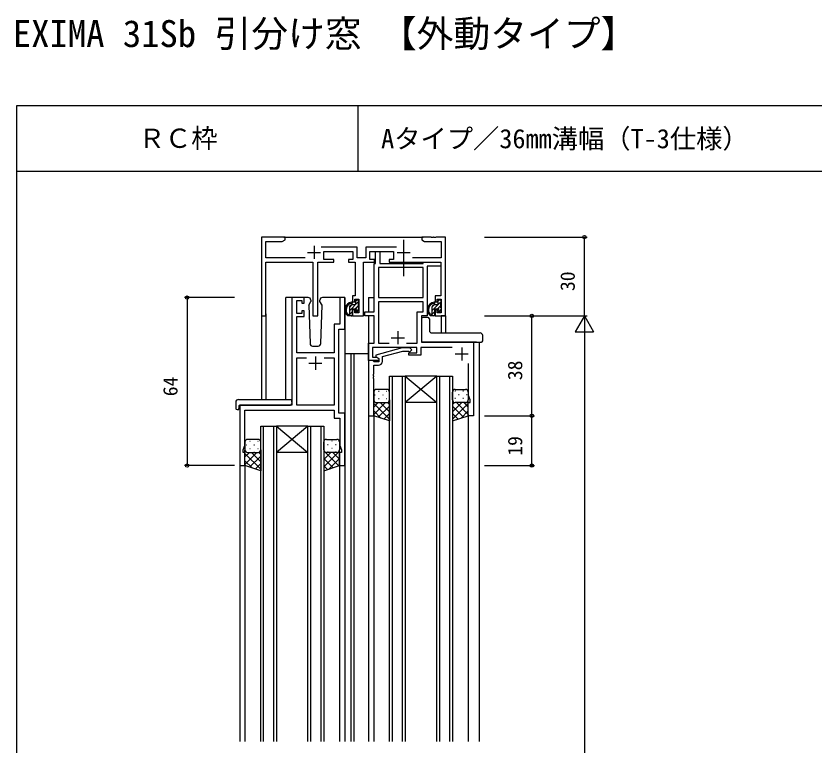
# Model space of a CAD drawing. Units: millimetres, scale not verified. Extents: x -437 to 438, y -281 to 278.
# Drawn here: x -437 to -133.2, y 0.7 to 278.3 of the extents above; entities that cross this region are included whole.
import ezdxf
from ezdxf.enums import TextEntityAlignment as Align

# ---------------------------------------------------------------- set-up
doc = ezdxf.new("R2010")
doc.units = ezdxf.units.MM
doc.header["$LTSCALE"] = 2
for name, color, linetype in [('0-1_USER1', 3, 'Continuous'), ('0-2_YKK_11', 7, 'Continuous'), ('0-3_YKK_12', 2, 'Continuous'), ('0-4_YKK_13', 4, 'Continuous'), ('0-6_YKK_D', 6, 'Continuous'), ('0-7_YKK_ZWAK', 7, 'Continuous')]:
    doc.layers.add(name, color=color, linetype=linetype)
doc.styles.add('ＭＳ ゴシック', font='')
doc.styles.get('ＭＳ ゴシック').set_extended_font_data('MS Gothic')

msp = doc.modelspace()

# ---------------------------------------------------------------- linework, layer by layer
at = {"layer": '0-2_YKK_11'}
for p, q in [((-323.5, 190.8), (-323.5, 185.8)), ((-289.4, 190.8), (-289.4, 185.8)), ((-326, 188.3), (-321, 188.3)), ((-291.9, 188.3), (-286.9, 188.3)), ((-291.6, 158.3), (-291.6, 153.3)), ((-294.1, 155.8), (-289.1, 155.8)), ((-267.3, 152.1), (-267.3, 147.1)), ((-269.8, 149.6), (-264.8, 149.6)), ((-325.5, 146.1), (-320.5, 146.1)), ((-323, 148.6), (-323, 143.6))]:
    msp.add_line(p, q, dxfattribs=at)
for points in [[(-326.85, 186.23), (-341.87, 186.23), (-341.87, 192.47), (-335.591, 192.47), (-334.5, 193.1), (-334.5, 194.1), (-343.5, 194.1), (-343.5, 164.1), (-341.87, 164.1), (-341.87, 184.6), (-323.95, 184.6), (-323.95, 164.1), (-322.05, 164.1), (-322.05, 184.6), (-316, 184.6), (-316, 185.6), (-319.8, 185.6), (-319.8, 188.6), (-308.7, 188.6), (-308.7, 185.6), (-310.4, 185.6), (-310.4, 184.6), (-307.8, 184.6), (-307.8, 171.7), (-308.8, 171.7), (-308.8, 169.4), (-308, 169.4), (-308, 170.5), (-306.5, 170.5), (-306.5, 165.3), (-308, 165.3), (-308, 166.4), (-308.8, 166.4), (-308.8, 164.1), (-304.7, 164.1), (-304.7, 184.6), (-300.5, 184.6), (-300.5, 185.6), (-302.2, 185.6), (-302.2, 188.6)], [(-302.2, 188.6), (-293.2, 188.6), (-293.2, 185.6), (-294.9, 185.6), (-294.9, 184.6), (-275.2, 184.6), (-275.2, 171.7), (-277.4, 171.7), (-277.4, 169.4), (-276.6, 169.4), (-276.6, 170.5), (-275.13, 170.5), (-275.13, 165.3), (-276.6, 165.3), (-276.6, 166.4), (-277.4, 166.4), (-277.4, 164.1), (-273.5, 164.1), (-273.5, 194.1), (-277.042, 194.1), (-277.225, 193.98), (-277.775, 193.98), (-277.958, 194.1), (-278.042, 194.1), (-278.225, 193.98), (-278.775, 193.98), (-278.958, 194.1), (-282.5, 194.1), (-282.5, 193.1), (-281.409, 192.47), (-275.13, 192.47), (-275.13, 186.23), (-286.05, 186.23)], [(-292.092, 190.23), (-303.83, 190.23), (-303.83, 186.23), (-307.07, 186.23), (-307.07, 190.23), (-320.808, 190.23)], [(-270.966, 152.1), (-282.9, 152.1), (-282.9, 149.1), (-287.4, 149.1), (-287.4, 150.1), (-284.4, 150.1), (-284.4, 152.1), (-301.2, 152.1), (-301.2, 148.4), (-299.666, 148.4), (-298.8, 147.9), (-298.8, 147.1), (-302.8, 147.1), (-302.8, 153.7), (-300.6, 153.7), (-300.6, 164.1), (-304.2, 164.1), (-304.2, 165.7), (-300.6, 165.7), (-300.6, 184.1), (-300.1, 184.1), (-300.1, 188.6), (-298.5, 188.6), (-298.5, 184.1), (-282, 184.1), (-282, 184.6), (-275.2, 184.6), (-275.2, 183), (-280.4, 183), (-280.4, 164.1), (-282.6, 164.1), (-282.6, 154.1), (-262.8, 154.1), (-262.8, 126.1), (-264.8, 126.1), (-264.8, 131.1), (-264.1, 131.1), (-264.1, 132.1), (-264.7, 133.748), (-264.7, 145.979)], [(-349.9, 128.2), (-315.9, 128.2), (-315.9, 125.2), (-313.7, 125.2), (-313.7, 114.748), (-313.1, 113.1), (-313.1, 112.1), (-313.8, 112.1), (-313.8, 107.1), (-311.8, 107.1), (-311.8, 127.1), (-314, 127.1), (-314, 150.1), (-314, 159.1), (-311.8, 159.1), (-311.8, 171.1), (-313.7, 171.1), (-313.7, 161), (-315.9, 161), (-315.9, 150.1), (-330.1, 150.1), (-330.1, 163.9), (-327.2, 163.9), (-327.2, 166), (-328.1, 166), (-328.1, 165), (-330.1, 165), (-330.1, 170), (-328.1, 170), (-328.1, 169), (-327.2, 169), (-327.2, 171.1), (-332, 171.1), (-332, 150.1), (-332, 130.1), (-351.8, 130.1), (-351.8, 107.1), (-349.8, 107.1), (-349.8, 112.1), (-350.5, 112.1)], [(-288.264, 153.7), (-284.2, 153.7), (-284.2, 165.7), (-282, 165.7), (-282, 169.5), (-299, 169.5), (-299, 153.7), (-294.936, 153.7)], [(-297.5, 146.8), (-297.5, 148.62), (-289.739, 150.7), (-287.549, 150.7), (-287.124, 150.276), (-286.276, 151.124), (-287.051, 151.9), (-289.897, 151.9), (-300, 149.193), (-300, 148.593), (-298.8, 147.9), (-298.8, 146.6), (-300.6, 146.6), (-300.8, 146.8), (-301.1, 147.1), (-302.8, 147.1)], [(-319.664, 148.2), (-315.9, 148.2), (-315.9, 130.1), (-330.1, 130.1), (-330.1, 148.2), (-326.336, 148.2)], [(-302.8, 147.1), (-302.8, 126.1), (-300.8, 126.1), (-300.8, 140.142), (-300.92, 140.325), (-300.92, 140.875), (-300.8, 141.058), (-300.8, 141.142), (-300.92, 141.325), (-300.92, 141.875), (-300.8, 142.058), (-300.8, 145.3), (-299, 145.3)], [(-350.5, 112.1), (-350.5, 113.1), (-349.9, 114.748), (-349.9, 128.2)]]:
    msp.add_lwpolyline(points, dxfattribs=at)
msp.add_lwpolyline([(-282, 182.5), (-299, 182.5), (-299, 171.1), (-282, 171.1)], close=True, dxfattribs=at)
msp.add_arc((-299, 146.8), 1.5, 270.00001, 359.99999, dxfattribs=at)
at = {"layer": '0-3_YKK_12'}
for p, q in [((-335, 194.1), (-282, 194.1)), ((-334.2, 132.288), (-334.2, 171.1)), ((-331, 171.1), (-334.2, 171.1)), ((-311.8, 171.1), (-311.8, 2.062)), ((-302.8, 171.1), (-300.599, 171.1)), ((-302.8, 171.1), (-302.8, 165.7)), ((-343.5, 164.915), (-343.5, 132.288)), ((-341.87, 164.915), (-341.87, 132.288)), ((-302.8, 164.1), (-302.8, 2.062)), ((-275.13, 164.1), (-275.13, 157.597)), ((-273.5, 164.1), (-275.13, 164.1)), ((-273.5, 164.1), (-273.5, 157.597)), ((-261.6, 154.1), (-282.6, 154.1)), ((-260.6, 154.1), (-260.6, 2.062)), ((-309.5, 149.6), (-311.8, 149.6)), ((-309.5, 149.6), (-309.5, 2.062)), ((-302.8, 149.6), (-309.5, 149.6)), ((-308.3, 149.6), (-308.3, 2.062)), ((-294.8, 141.1), (-288.8, 141.1)), ((-294.8, 2.062), (-294.8, 141.1)), ((-293.8, 141.1), (-293.8, 2.062)), ((-289.8, 2.062), (-289.8, 141.1)), ((-288.8, 141.1), (-288.8, 2.062)), ((-276.8, 141.1), (-288.8, 141.1)), ((-276.8, 141.1), (-288.8, 131.1)), ((-288.8, 141.1), (-276.8, 131.1)), ((-276.8, 141.1), (-270.8, 141.1)), ((-276.8, 2.062), (-276.8, 141.1)), ((-275.8, 141.1), (-275.8, 2.062)), ((-271.8, 2.062), (-271.8, 141.1)), ((-270.8, 141.1), (-270.8, 2.062)), ((-276.8, 131.1), (-288.8, 131.1)), ((-351.8, 130.1), (-351.8, 2.062)), ((-347.7, 130.1), (-350.2, 130.1)), ((-300.8, 126.6), (-300.8, 2.062)), ((-264.8, 126.6), (-264.8, 2.062)), ((-343.8, 122.1), (-337.8, 122.1)), ((-343.8, 2.062), (-343.8, 122.1)), ((-342.8, 122.1), (-342.8, 2.062)), ((-338.8, 2.062), (-338.8, 122.1)), ((-337.8, 122.1), (-337.8, 2.062)), ((-325.8, 122.1), (-337.8, 122.1)), ((-325.8, 122.1), (-337.8, 112.1)), ((-337.8, 122.1), (-325.8, 112.1)), ((-325.8, 122.1), (-319.8, 122.1)), ((-325.8, 2.062), (-325.8, 122.1)), ((-324.8, 122.1), (-324.8, 2.062)), ((-320.8, 2.062), (-320.8, 122.1)), ((-319.8, 122.1), (-319.8, 2.062)), ((-325.8, 112.1), (-337.8, 112.1)), ((-349.8, 107.6), (-349.8, 2.062)), ((-313.8, 107.6), (-313.8, 2.062))]:
    msp.add_line(p, q, dxfattribs=at)
at = {"layer": '0-4_YKK_13'}
for p, q in [((-289.4, 193.088), (-289.4, 179.172)), ((-325.713, 171.1), (-328.7, 171.1)), ((-324.714, 170.135), (-324.695, 169.6)), ((-311.8, 171.1), (-320.287, 171.1)), ((-307.284, 170.2), (-307.63, 169.854)), ((-307.33, 170.2), (-306.83, 170.2)), ((-275.884, 170.2), (-276.23, 169.854)), ((-275.93, 170.2), (-275.43, 170.2)), ((-325.542, 168.133), (-324.695, 169.6)), ((-325.542, 168.133), (-325.034, 153.565)), ((-321.235, 169.48), (-321.305, 169.6)), ((-320.458, 168.133), (-321.305, 169.6)), ((-321.235, 169.48), (-321.305, 169.6)), ((-320.966, 153.565), (-320.458, 168.133)), ((-306.53, 169.539), (-310.03, 166.039)), ((-310.03, 167.3), (-310.03, 164.1)), ((-309.198, 168.286), (-310.016, 167.468)), ((-307.93, 168.3), (-309.03, 168.3)), ((-306.73, 167.925), (-307.723, 166.932)), ((-307.63, 168.6), (-307.63, 169.9)), ((-306.73, 169.2), (-306.73, 167.2)), ((-306.53, 169.9), (-306.53, 169.4)), ((-275.13, 169.539), (-278.63, 166.039)), ((-278.63, 167.3), (-278.63, 164.1)), ((-277.798, 168.286), (-278.616, 167.468)), ((-276.53, 168.3), (-277.63, 168.3)), ((-275.33, 167.925), (-276.323, 166.932)), ((-276.23, 168.6), (-276.23, 169.9)), ((-275.33, 169.2), (-275.33, 167.2)), ((-275.13, 169.9), (-275.13, 169.4)), ((-309.33, 164.1), (-310.63, 164.1)), ((-309.03, 165.625), (-310.03, 164.625)), ((-309.03, 166.4), (-309.03, 164.4)), ((-308.091, 166.7), (-308.73, 166.7)), ((-307.63, 165.9), (-307.63, 166.239)), ((-306.53, 166.711), (-307.548, 165.693)), ((-306.618, 166.188), (-307.118, 165.688)), ((-306.53, 167), (-306.53, 166.4)), ((-277.93, 164.1), (-279.23, 164.1)), ((-277.63, 165.625), (-278.63, 164.625)), ((-277.63, 166.4), (-277.63, 164.4)), ((-276.691, 166.7), (-277.33, 166.7)), ((-276.23, 165.9), (-276.23, 166.239)), ((-275.13, 166.711), (-276.148, 165.693)), ((-275.218, 166.188), (-275.718, 165.688)), ((-275.13, 167), (-275.13, 166.4)), ((-282.6, 163), (-282.6, 154.6)), ((-282.6, 163), (-282.6, 154.6)), ((-280.104, 163.5), (-282.1, 163.5)), ((-280.104, 163.5), (-282.1, 163.5)), ((-280.104, 163.5), (-280.104, 163.5)), ((-280.104, 163.5), (-280.104, 163.5)), ((-279.604, 163.001), (-279.604, 158.594)), ((-279.604, 163.001), (-279.604, 158.594)), ((-278.609, 157.597), (-260.3, 157.597)), ((-278.609, 157.597), (-260.3, 157.597)), ((-278.606, 157.595), (-278.609, 157.594)), ((-278.606, 157.595), (-278.609, 157.594)), ((-324.034, 152.6), (-321.966, 152.6)), ((-282.1, 154.1), (-259.8, 154.1)), ((-282.1, 154.1), (-259.8, 154.1)), ((-260.3, 154.1), (-259.8, 154.1)), ((-260.3, 154.1), (-259.8, 154.1)), ((-300.8, 135.1), (-300.8, 132.1)), ((-300.38, 134.02), (-300.18, 134.02)), ((-295.8, 136.1), (-299.8, 136.1)), ((-298.965, 135.435), (-298.765, 135.435)), ((-297.35, 134.02), (-297.15, 134.02)), ((-295.935, 135.435), (-295.735, 135.435)), ((-294.8, 132.1), (-294.8, 135.1)), ((-270.8, 132.1), (-270.8, 135.1)), ((-269.665, 135.435), (-269.865, 135.435)), ((-269.8, 136.1), (-265.8, 136.1)), ((-268.25, 134.02), (-268.45, 134.02)), ((-266.635, 135.435), (-266.835, 135.435)), ((-265.22, 134.02), (-265.42, 134.02)), ((-264.8, 135.1), (-264.8, 132.1)), ((-353.288, 131.288), (-353.288, 128.912)), ((-352.288, 132.288), (-332, 132.288)), ((-332, 131.288), (-332, 132.288)), ((-332, 131.288), (-332, 130.6)), ((-296.28, 131.1), (-300.8, 126.58)), ((-299.108, 131.1), (-300.8, 129.408)), ((-300.8, 130.732), (-294.8, 124.732)), ((-300.215, 131.19), (-300.18, 131.19)), ((-299.8, 131.1), (-295.8, 131.1)), ((-299.8, 131.1), (-295.8, 131.1)), ((-298.965, 132.605), (-298.765, 132.605)), ((-298.34, 131.1), (-294.8, 127.56)), ((-297.35, 131.19), (-297.15, 131.19)), ((-295.935, 132.605), (-295.735, 132.605)), ((-295.545, 131.133), (-294.8, 130.389)), ((-270.055, 131.133), (-270.8, 130.389)), ((-267.26, 131.1), (-270.8, 127.56)), ((-264.8, 130.732), (-270.8, 124.732)), ((-269.665, 132.605), (-269.865, 132.605)), ((-265.8, 131.1), (-269.8, 131.1)), ((-265.8, 131.1), (-269.8, 131.1)), ((-269.32, 131.1), (-264.8, 126.58)), ((-268.25, 131.19), (-268.45, 131.19)), ((-266.635, 132.605), (-266.835, 132.605)), ((-266.492, 131.1), (-264.8, 129.408)), ((-265.385, 131.19), (-265.42, 131.19)), ((-352.1, 129.8), (-352.1, 128.908)), ((-351.8, 130.1), (-332.5, 130.1)), ((-300.8, 127.903), (-298.095, 125.198)), ((-294.8, 129.751), (-299.039, 125.513)), ((-270.8, 129.751), (-266.561, 125.513)), ((-264.8, 127.903), (-267.505, 125.198)), ((-294.8, 126.923), (-296.917, 124.806)), ((-270.8, 126.923), (-268.683, 124.806)), ((-349.8, 116.1), (-349.8, 113.1)), ((-344.8, 117.1), (-348.8, 117.1)), ((-347.965, 116.435), (-347.765, 116.435)), ((-344.935, 116.435), (-344.735, 116.435)), ((-343.8, 113.1), (-343.8, 116.1)), ((-319.8, 113.1), (-319.8, 116.1)), ((-319.565, 116.435), (-319.742, 116.435)), ((-318.8, 117.1), (-314.8, 117.1)), ((-316.535, 116.435), (-316.735, 116.435)), ((-313.8, 116.1), (-313.8, 113.1)), ((-349.38, 115.02), (-349.18, 115.02)), ((-347.965, 113.605), (-347.765, 113.605)), ((-346.35, 115.02), (-346.15, 115.02)), ((-344.935, 113.605), (-344.735, 113.605)), ((-319.8, 112.68), (-314.115, 106.995)), ((-313.8, 112.632), (-319.8, 106.632)), ((-319.595, 112.494), (-319.8, 112.289)), ((-319.565, 113.605), (-319.765, 113.605)), ((-318.15, 115.02), (-318.35, 115.02)), ((-316.535, 113.605), (-316.735, 113.605)), ((-315.12, 115.02), (-315.32, 115.02)), ((-313.985, 112.521), (-313.8, 112.337)), ((-345.28, 112.1), (-349.8, 107.58)), ((-348.108, 112.1), (-349.8, 110.408)), ((-349.8, 111.732), (-343.8, 105.732)), ((-349.215, 112.19), (-349.18, 112.19)), ((-348.8, 112.1), (-344.8, 112.1)), ((-348.8, 112.1), (-344.8, 112.1)), ((-343.8, 110.751), (-348.039, 106.513)), ((-347.34, 112.1), (-343.8, 108.56)), ((-346.35, 112.19), (-346.15, 112.19)), ((-344.545, 112.133), (-343.8, 111.389)), ((-317.16, 112.1), (-319.8, 109.46)), ((-319.8, 109.851), (-316.236, 106.288)), ((-314.8, 112.1), (-318.8, 112.1)), ((-314.8, 112.1), (-318.8, 112.1)), ((-318.15, 112.19), (-318.35, 112.19)), ((-313.8, 109.803), (-317.855, 105.748)), ((-316.392, 112.1), (-313.8, 109.508)), ((-315.12, 112.19), (-315.32, 112.19)), ((-349.8, 108.903), (-347.095, 106.198)), ((-343.8, 107.923), (-345.917, 105.806)), ((-319.8, 107.023), (-318.358, 105.581))]:
    msp.add_line(p, q, dxfattribs=at)
for points in [[(-321.236, 169.481), (-321.305, 169.6), (-321.286, 170.135)], [(-259.3, 154.6), (-259.3, 155.92), (-259.3, 156.597)], [(-259.3, 154.6), (-259.3, 155.92), (-259.3, 156.597)], [(-294.8, 132.1), (-294.8, 124.1), (-300.8, 126.1), (-300.8, 132.1)], [(-270.8, 132.1), (-270.8, 124.1), (-264.8, 126.1), (-264.8, 132.1)], [(-352.288, 128.408), (-352.1, 128.408), (-352.1, 128.908)], [(-343.8, 113.1), (-343.8, 105.1), (-349.8, 107.1), (-349.8, 113.1)], [(-319.8, 113.1), (-319.8, 105.1), (-313.8, 107.1), (-313.8, 113.1)]]:
    msp.add_lwpolyline(points, dxfattribs=at)
for centre, radius, start, end in [((-325.713, 170.1), 1, 2, 90), ((-320.287, 170.1), 1, 90, 178), ((-307.33, 169.9), 0.3, 90, 180), ((-306.83, 169.9), 0.3, 0, 90), ((-275.93, 169.9), 0.3, 90, 180), ((-275.43, 169.9), 0.3, 0, 90), ((-308.916, 166.421), 2.885, 96.09611, 233.54807), ((-308.83, 166.387), 2.504, 100.74783, 220.54194), ((-309.03, 167.3), 1, 90, 180), ((-309.152, 169.05), 0.25, 234.41837, 106.3612), ((-307.93, 168.6), 0.3, 270, 0), ((-306.73, 169.4), 0.2, 270, 0), ((-306.73, 167), 0.2, 0, 90), ((-277.516, 166.421), 2.885, 96.09611, 233.54807), ((-277.43, 166.387), 2.504, 100.74783, 220.54194), ((-277.63, 167.3), 1, 90, 180), ((-277.752, 169.05), 0.25, 234.41837, 106.3612), ((-276.53, 168.6), 0.3, 270, 0), ((-275.33, 169.4), 0.2, 270, 0), ((-275.33, 167), 0.2, 0, 90), ((-310.89, 164.504), 0.3, 23.04961, 58.3781), ((-310.43, 164.7), 0.2, 203.04961, 323.1301), ((-310.03, 164.4), 0.3, 90, 143.1301), ((-309.33, 164.4), 0.3, 270, 0), ((-308.73, 166.4), 0.3, 90, 180), ((-308.091, 167), 0.3, 270, 326.94427), ((-307.63, 166.7), 0.25, 303.05573, 146.94427), ((-307.33, 166.239), 0.3, 123.05573, 180), ((-307.33, 165.9), 0.3, 180, 315), ((-306.83, 166.4), 0.3, 315, 0), ((-279.49, 164.504), 0.3, 23.04961, 58.3781), ((-279.03, 164.7), 0.2, 203.04961, 323.1301), ((-278.63, 164.4), 0.3, 90, 143.1301), ((-277.93, 164.4), 0.3, 270, 0), ((-277.33, 166.4), 0.3, 90, 180), ((-276.691, 167), 0.3, 270, 326.94427), ((-276.23, 166.7), 0.25, 303.05573, 146.94427), ((-275.93, 166.239), 0.3, 123.05573, 180), ((-275.93, 165.9), 0.3, 180, 315), ((-275.43, 166.4), 0.3, 315, 0), ((-282.1, 163), 0.5, 90, 180), ((-282.1, 163), 0.5, 90, 180), ((-280.104, 163), 0.5, 0, 90), ((-280.104, 163), 0.5, 0, 90), ((-278.603, 158.597), 1.002, 180.18, 269.81786), ((-278.603, 158.597), 1.002, 180.18, 269.81786), ((-260.3, 156.597), 1, 0, 90), ((-260.3, 156.597), 1, 0, 90), ((-324.034, 153.6), 1, 182, 270), ((-321.966, 153.6), 1, 270, 358), ((-282.1, 154.6), 0.5, 180, 270), ((-282.1, 154.6), 0.5, 180, 270), ((-259.8, 154.6), 0.5, 270, 0), ((-259.8, 154.6), 0.5, 270, 0), ((-299.8, 135.1), 1, 90.0001, 180.0001), ((-295.8, 135.1), 1, 0.0001, 90.0001), ((-269.8, 135.1), 1, 89.9999, 179.9999), ((-265.8, 135.1), 1, 359.9999, 89.9999), ((-352.288, 131.288), 1, 90.00511, 180), ((-299.8, 132.1), 1, 180.0001, 270.0001), ((-299.8, 132.1), 1, 180.0001, 270.0001), ((-295.8, 132.1), 1, 270.0001, 0.0001), ((-295.8, 132.1), 1, 270.0001, 0.0001), ((-269.8, 132.1), 1, 179.9999, 269.9999), ((-269.8, 132.1), 1, 179.9999, 269.9999), ((-265.8, 132.1), 1, 269.9999, 359.9999), ((-265.8, 132.1), 1, 269.9999, 359.9999), ((-352.86, 128.884), 0.427, 176.2506, 225.91697), ((-352.515, 129.554), 1.168, 236.65907, 281.21635), ((-351.8, 129.8), 0.3, 90, 180), ((-332.5, 130.6), 0.5, 270, 0), ((-348.8, 116.1), 1, 90.0001, 180.0001), ((-344.8, 116.1), 1, 0.0001, 90.0001), ((-318.8, 116.1), 1, 89.9999, 179.9999), ((-314.8, 116.1), 1, 359.9999, 89.9999), ((-348.8, 113.1), 1, 180.0001, 270.0001), ((-348.8, 113.1), 1, 180.0001, 270.0001), ((-344.8, 113.1), 1, 270.0001, 0.0001), ((-344.8, 113.1), 1, 270.0001, 0.0001), ((-318.8, 113.1), 1, 179.9999, 269.9999), ((-318.8, 113.1), 1, 179.9999, 269.9999), ((-314.8, 113.1), 1, 269.9999, 359.9999), ((-314.8, 113.1), 1, 269.9999, 359.9999)]:
    msp.add_arc(centre, radius, start, end, dxfattribs=at)
at = {"layer": '0-6_YKK_D'}
for p, q in [((-258.6, 194.1), (-219.6, 194.1)), ((-220.6, 164.1), (-220.6, 194.1)), ((-353.8, 171.1), (-372.8, 171.1)), ((-371.8, 171.1), (-371.8, 107.1)), ((-258.6, 164.1), (-219.6, 164.1)), ((-258.6, 164.1), (-219.6, 164.1)), ((-258.6, 164.1), (-239.6, 164.1)), ((-240.6, 126.1), (-240.6, 164.1)), ((-220.6, 164.1), (-224.1, 158.038)), ((-220.6, 164.1), (-217.1, 158.038)), ((-220.6, 164.1), (-220.6, 151.976)), ((-224.1, 158.038), (-217.1, 158.038)), ((-220.6, 157.1), (-220.6, -157.975)), ((-258.6, 126.1), (-239.6, 126.1)), ((-258.6, 126.1), (-239.6, 126.1)), ((-240.6, 107.1), (-240.6, 126.1)), ((-353.8, 107.1), (-372.8, 107.1)), ((-258.6, 107.1), (-239.6, 107.1))]:
    msp.add_line(p, q, dxfattribs=at)
for centre in [(-220.6, 194.1), (-371.8, 171.1), (-240.6, 164.1), (-240.6, 126.1), (-240.6, 126.1), (-371.8, 107.1), (-240.6, 107.1)]:
    msp.add_circle(centre, 0.637, dxfattribs=at)
at = {"layer": '0-7_YKK_ZWAK'}
for p, q in [((-436.8, 244.1), (-436.8, -280.9)), ((438.2, 244.1), (-436.8, 244.1)), ((-306.8, 244.1), (-306.8, 219.1)), ((438.2, 219.1), (-436.8, 219.1))]:
    msp.add_line(p, q, dxfattribs=at)

# ---------------------------------------------------------------- texts
at = {"layer": '0-1_USER1', "style": 'ＭＳ ゴシック'}
for s, height, p in [('EXIMA 31Sb 引分け窓 【外動タイプ】', 10.26, (-438.152, 263.384)), ('ＲＣ枠', 7.331, (-390.238, 225.873)), ('Aタイプ／36mm溝幅（T-3仕様）', 7.331, (-297.97, 225.731))]:
    msp.add_text(s, height=height, dxfattribs=at).set_placement(p, align=Align.BOTTOM_LEFT)
at = {"layer": '0-6_YKK_D', "style": 'ＭＳ ゴシック'}
for s, p in [('30', (-222.6, 173.56)), ('38', (-242.6, 139.624)), ('64', (-373.8, 133.518)), ('19', (-242.6, 110.868))]:
    msp.add_text(s, height=5.499, rotation=90, dxfattribs=at).set_placement(p, align=Align.BOTTOM_LEFT)

doc.saveas('drawing.dxf')
